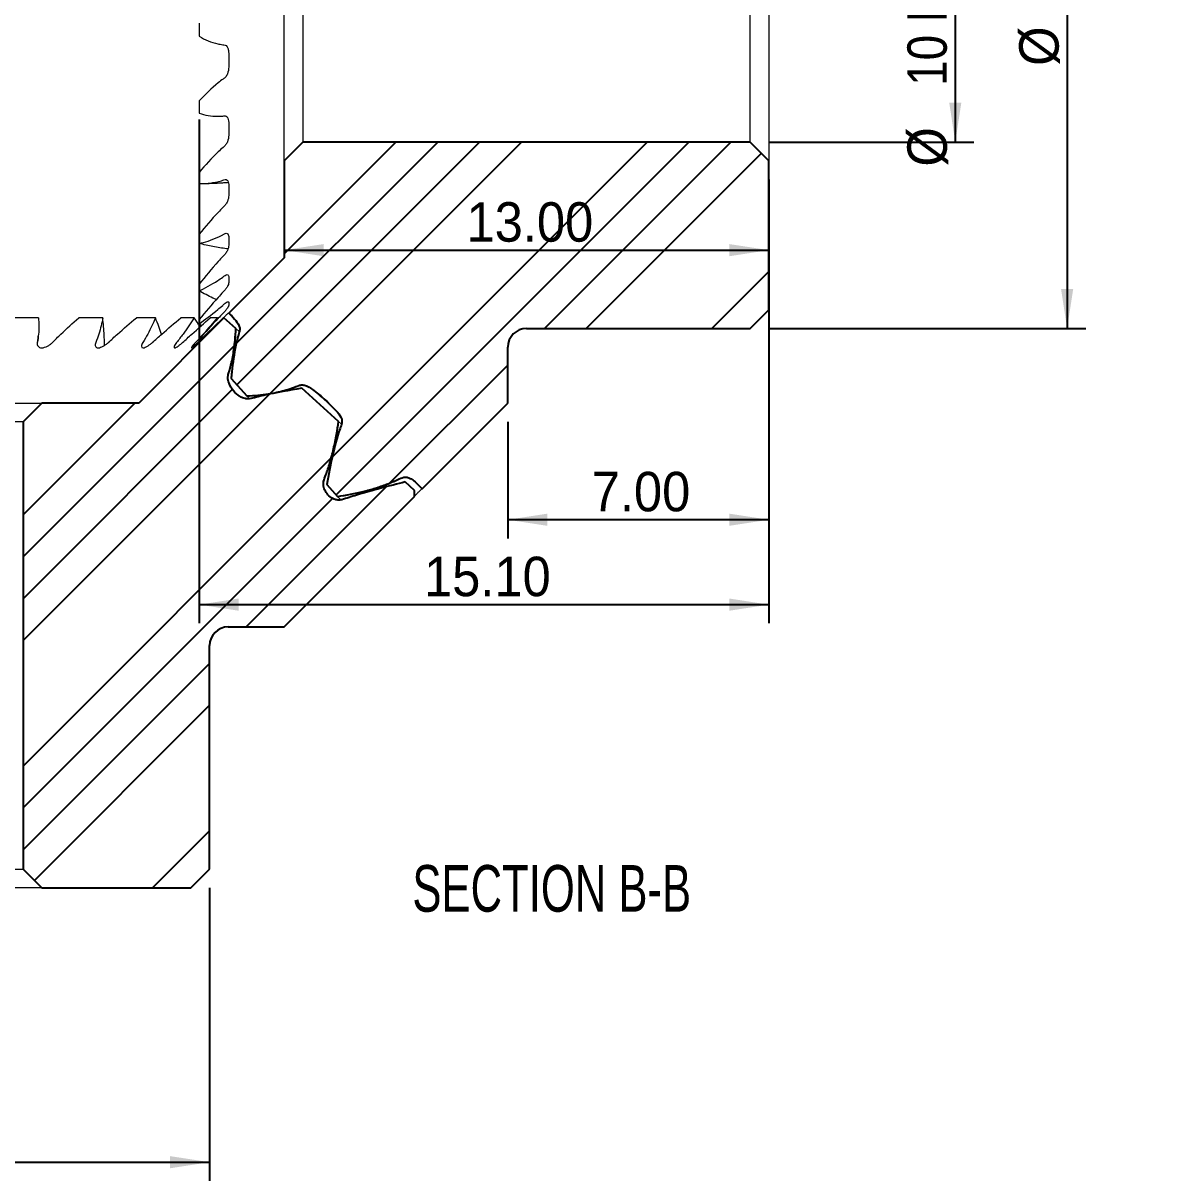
# Model space of a CAD drawing. Header units: millimetres. Extents: x -56 to 182, y 0 to 146.
# Drawn here: x 20.18 to 26.26, y 9.87 to 16.08 of the extents above; entities that cross this region are included whole.
import ezdxf

# ---------------------------------------------------------------- set-up
doc = ezdxf.new("R2010")
doc.units = ezdxf.units.MM
doc.layers.add('DRAWING', color=7, linetype='Continuous')
doc.layers.add('SLD-0', color=7, linetype='Continuous')
doc.styles.add('SLDTEXTSTYLE0', font='TXT', dxfattribs={"width": 0.7})
doc.styles.add('SLDTEXTSTYLE1', font='TXT', dxfattribs={"width": 0.96})
doc.styles.add('SLDTEXTSTYLE7', font='TXT', dxfattribs={"width": 0.868})
doc.dimstyles.new('SLDDIMSTYLE0', dxfattribs={"dimtxt": 0.211667, "dimasz": 0.3302, "dimexe": 0, "dimexo": 0.0625, "dimgap": 0.052917, "dimtad": 1, "dimlfac": 0.5, "dimrnd": 1e-09, "dimzin": 4, "dimdsep": 46, "dimtxsty": 'SLDTEXTSTYLE0', "dimblk1": 'NONE', "dimblk2": 'NONE', "dimsah": 1, "dimcen": 0.09, "dimadec": 0, "dimazin": 1, "dimtfac": 1, "dimtdec": 3, "dimtofl": 0, "dimtmove": 0, "dimatfit": 3, "dimldrblk": 'NONE', "dimfxl": 0, "dimfrac": 2, "dimtolj": 1, "dimtzin": 12, "dimarcsym": 0})
doc.dimstyles.new('SLDDIMSTYLE2', dxfattribs={"dimtxt": 0.211667, "dimasz": 0.3302, "dimexe": 0, "dimexo": 0.0625, "dimgap": 0.052917, "dimtad": 1, "dimdec": 0, "dimlfac": 0.5, "dimrnd": 1e-09, "dimzin": 12, "dimdsep": 46, "dimtxsty": 'SLDTEXTSTYLE0', "dimblk1": 'NONE', "dimblk2": 'NONE', "dimsah": 1, "dimcen": 0.09, "dimadec": 0, "dimazin": 3, "dimtfac": 1, "dimtdec": 3, "dimtofl": 0, "dimtmove": 0, "dimatfit": 3, "dimldrblk": 'NONE', "dimfxl": 0, "dimfrac": 2, "dimtolj": 1, "dimtzin": 12, "dimarcsym": 0})
doc.dimstyles.new('SLDDIMSTYLE3', dxfattribs={"dimtxt": 0.211667, "dimasz": 0.3302, "dimexe": 0, "dimexo": 0.0625, "dimgap": 0.052917, "dimtad": 1, "dimlfac": 0.5, "dimrnd": 1e-09, "dimzin": 0, "dimdsep": 46, "dimtxsty": 'SLDTEXTSTYLE0', "dimblk1": 'NONE', "dimblk2": 'NONE', "dimsah": 1, "dimcen": 0.09, "dimadec": 0, "dimazin": 0, "dimtfac": 1, "dimtdec": 3, "dimtofl": 0, "dimtmove": 0, "dimatfit": 3, "dimldrblk": 'NONE', "dimfxl": 0, "dimfrac": 2, "dimtolj": 1, "dimtzin": 12, "dimarcsym": 0})
doc.dimstyles.new('SLDDIMSTYLE4', dxfattribs={"dimtxt": 0.211667, "dimasz": 0.3302, "dimexe": 0, "dimexo": 0.0625, "dimgap": 0.052917, "dimtad": 1, "dimlfac": 0.5, "dimrnd": 1e-09, "dimzin": 12, "dimdsep": 46, "dimtxsty": 'SLDTEXTSTYLE0', "dimblk1": 'NONE', "dimblk2": 'NONE', "dimsah": 1, "dimcen": 0.09, "dimadec": 0, "dimazin": 3, "dimtfac": 1, "dimtdec": 3, "dimtofl": 0, "dimtmove": 0, "dimatfit": 3, "dimldrblk": 'NONE', "dimfxl": 0, "dimfrac": 2, "dimtolj": 1, "dimtzin": 12, "dimarcsym": 0})

# ---------------------------------------------------------------- blocks, each defined once
blk = doc.blocks.new('_D_5')
at = {"layer": 'DRAWING'}
for p, q in [((24.1784, 18.4429), (25.8784, 18.4429)), ((25.7784, 18.4429), (25.7784, 14.4429)), ((24.1784, 14.4429), (25.8784, 14.4429))]:
    blk.add_line(p, q, dxfattribs=at)
for points in [[(25.7784, 18.4429), (25.7459, 18.2313), (25.811, 18.2313)], [(25.7784, 14.4429), (25.811, 14.6546), (25.7459, 14.6546)]]:
    blk.add_solid(points, dxfattribs=at)
at = {"layer": 'DRAWING', "char_height": 0.21167, "attachment_point": 1, "rotation": 90, "style": 'SLDTEXTSTYLE1'}
for s, insert in [('20.00', (25.5214, 16.2848)), ('%%c', (25.5214, 15.8516))]:
    blk.add_mtext(s, dxfattribs=dict(at, insert=insert))
blk = doc.blocks.new('_None')
blk = doc.blocks.new('_D_6')
at = {"layer": 'DRAWING'}
for p, q in [((24.1784, 17.4429), (25.2784, 17.4429)), ((25.1784, 17.4429), (25.1784, 15.4429)), ((24.1784, 15.4429), (25.2784, 15.4429))]:
    blk.add_line(p, q, dxfattribs=at)
for points in [[(25.1784, 17.4429), (25.1459, 17.2313), (25.211, 17.2313)], [(25.1784, 15.4429), (25.211, 15.6546), (25.1459, 15.6546)]]:
    blk.add_solid(points, dxfattribs=at)
at = {"layer": 'DRAWING', "attachment_point": 1, "rotation": 90}
for s, insert, char_height, style in [('10 H6 [di Bore]', (24.9214, 15.7444), 0.211667, 'SLDTEXTSTYLE7'), ('%%c', (24.9214, 15.3113), 0.21167, 'SLDTEXTSTYLE1')]:
    blk.add_mtext(s, dxfattribs=dict(at, insert=insert, char_height=char_height, style=style))
blk = doc.blocks.new('_D_11')
at = {"layer": 'DRAWING'}
for p, q in [((24.1784, 14.4429), (24.1784, 13.3174)), ((22.7784, 13.9429), (22.7784, 13.3174)), ((24.1784, 13.4174), (22.7784, 13.4174))]:
    blk.add_line(p, q, dxfattribs=at)
for points in [[(22.7784, 13.4174), (22.9901, 13.3849), (22.9901, 13.45)], [(24.1784, 13.4174), (23.9668, 13.45), (23.9668, 13.3849)]]:
    blk.add_solid(points, dxfattribs=at)
at = {"layer": 'DRAWING', "insert": (23.2282, 13.6744), "char_height": 0.21167, "attachment_point": 1, "style": 'SLDTEXTSTYLE1'}
blk.add_mtext('7.00', dxfattribs=at)
blk = doc.blocks.new('_D_12')
at = {"layer": 'DRAWING'}
for p, q in [((21.1222, 15.5634), (21.1222, 12.8622)), ((24.1784, 15.2429), (24.1784, 12.8622)), ((21.1222, 12.9622), (24.1784, 12.9622))]:
    blk.add_line(p, q, dxfattribs=at)
for points in [[(21.1222, 12.9622), (21.3339, 12.9296), (21.3339, 12.9948)], [(24.1784, 12.9622), (23.9668, 12.9948), (23.9668, 12.9296)]]:
    blk.add_solid(points, dxfattribs=at)
at = {"layer": 'DRAWING', "insert": (22.3285, 13.2192), "char_height": 0.21167, "attachment_point": 1, "style": 'SLDTEXTSTYLE1'}
blk.add_mtext('15.10', dxfattribs=at)
blk = doc.blocks.new('_D_13')
at = {"layer": 'DRAWING'}
blk.add_line((21.5784, 14.8633), (24.1784, 14.8633), dxfattribs=at)
for points in [[(21.5784, 14.8633), (21.7901, 14.8307), (21.7901, 14.8958)], [(24.1784, 14.8633), (23.9668, 14.8958), (23.9668, 14.8307)]]:
    blk.add_solid(points, dxfattribs=at)
at = {"layer": 'DRAWING', "insert": (22.5566, 15.1203), "char_height": 0.21167, "attachment_point": 1, "style": 'SLDTEXTSTYLE1'}
blk.add_mtext('13.00', dxfattribs=at)
blk = doc.blocks.new('_D_15')
at = {"layer": 'DRAWING'}
for p, q in [((17.1784, 11.4429), (17.1784, 9.8721)), ((21.1784, 11.4429), (21.1784, 9.8721)), ((17.1784, 9.9721), (21.1784, 9.9721))]:
    blk.add_line(p, q, dxfattribs=at)
for points in [[(17.1784, 9.9721), (17.3901, 9.9395), (17.3901, 10.0046)], [(21.1784, 9.9721), (20.9668, 10.0046), (20.9668, 9.9395)]]:
    blk.add_solid(points, dxfattribs=at)
at = {"layer": 'DRAWING', "char_height": 0.21167, "attachment_point": 1, "style": 'SLDTEXTSTYLE1'}
for s, insert in [('%%c', (18.5871, 10.2291)), ('20.00', (19.0203, 10.2291))]:
    blk.add_mtext(s, dxfattribs=dict(at, insert=insert))

msp = doc.modelspace()

# ---------------------------------------------------------------- hatches: boundary and pattern name
at = {"layer": 'DRAWING'}
h = msp.add_hatch(dxfattribs=at)
h.set_pattern_fill('ANSI34', color=256, scale=0.05, style=0)
edge = h.paths.add_edge_path(flags=0)
edge.add_arc((22.8784, 14.3429), 0.1, 90, 180, ccw=False)
edge.add_line((22.8784, 14.4429), (24.0784, 14.4429))
edge.add_line((24.0784, 14.4429), (24.1784, 14.5429))
edge.add_line((24.1784, 14.5429), (24.1784, 15.3429))
edge.add_line((24.1784, 15.3429), (24.0784, 15.4429))
edge.add_line((24.0784, 15.4429), (21.6784, 15.4429))
edge.add_line((21.6784, 15.4429), (21.5784, 15.3429))
edge.add_line((21.5784, 15.3429), (21.5784, 14.8228))
edge.add_line((21.5784, 14.8228), (21.2817, 14.5261))
edge.add_spline(control_points=[(21.2817, 14.5261), (21.2921, 14.5158), (21.3023, 14.5052), (21.3118, 14.494), (21.321, 14.4831), (21.3302, 14.4717), (21.3361, 14.4586), (21.3385, 14.4532), (21.3401, 14.4472), (21.3403, 14.4413), (21.3406, 14.4354), (21.3394, 14.4295), (21.3379, 14.4239), (21.3347, 14.4125), (21.3311, 14.4012), (21.3282, 14.3898), (21.322, 14.3658), (21.3169, 14.3415), (21.3126, 14.3171), (21.3043, 14.2702), (21.2987, 14.2229), (21.2944, 14.1756)], knot_values=[0.00005, 0.00005, 0.00005, 0.00005, 0.00027, 0.00027, 0.00027, 0.000486, 0.000486, 0.000486, 0.000575, 0.000575, 0.000575, 0.000663, 0.000663, 0.000663, 0.000839, 0.000839, 0.000839, 0.001207, 0.001207, 0.001207, 0.001914, 0.001914, 0.001914, 0.001914], weights=[1, 1, 1, 1, 1, 1, 1, 1, 1, 1, 1, 1, 1, 1, 1, 1, 1, 1, 1, 1, 1, 1], degree=3, periodic=0)
edge.add_line((21.2944, 14.1756), (21.3785, 14.0823))
edge.add_spline(control_points=[(21.3785, 14.0823), (21.4177, 14.0834), (21.4569, 14.0868), (21.4956, 14.0929), (21.5101, 14.0952), (21.5245, 14.0978), (21.5389, 14.1009), (21.5523, 14.1037), (21.5657, 14.107), (21.579, 14.1106), (21.5922, 14.1142), (21.6054, 14.1182), (21.6184, 14.1227), (21.6314, 14.1271), (21.6441, 14.1326), (21.6571, 14.137), (21.6627, 14.1389), (21.6686, 14.1403), (21.6745, 14.1405), (21.6805, 14.1407), (21.6865, 14.1397), (21.6921, 14.1378), (21.7016, 14.1347), (21.7104, 14.1297), (21.7188, 14.1242), (21.7706, 14.0902), (21.8153, 14.046), (21.8581, 14.0012), (21.8676, 13.9913), (21.877, 13.9807), (21.8832, 13.9684), (21.8857, 13.9634), (21.8876, 13.958), (21.8883, 13.9524), (21.889, 13.9469), (21.8886, 13.9412), (21.8875, 13.9357), (21.8856, 13.9259), (21.8818, 13.9166), (21.8786, 13.9071), (21.8454, 13.8097), (21.8248, 13.708), (21.8075, 13.6065)], knot_values=[0.000077, 0.000077, 0.000077, 0.000077, 0.000665, 0.000665, 0.000665, 0.000884, 0.000884, 0.000884, 0.00109, 0.00109, 0.00109, 0.001296, 0.001296, 0.001296, 0.001501, 0.001501, 0.001501, 0.001591, 0.001591, 0.001591, 0.001681, 0.001681, 0.001681, 0.001831, 0.001831, 0.001831, 0.002772, 0.002772, 0.002772, 0.002981, 0.002981, 0.002981, 0.003066, 0.003066, 0.003066, 0.00315, 0.00315, 0.00315, 0.0033, 0.0033, 0.0033, 0.004856, 0.004856, 0.004856, 0.004856], weights=[1, 1, 1, 1, 1, 1, 1, 1, 1, 1, 1, 1, 1, 1, 1, 1, 1, 1, 1, 1, 1, 1, 1, 1, 1, 1, 1, 1, 1, 1, 1, 1, 1, 1, 1, 1, 1, 1, 1, 1, 1, 1, 1], degree=3, periodic=0)
edge.add_line((21.8075, 13.6065), (21.865, 13.5427))
edge.add_spline(control_points=[(21.865, 13.5427), (21.9118, 13.549), (21.9583, 13.5577), (22.0041, 13.5691), (22.0251, 13.5744), (22.046, 13.5802), (22.0667, 13.5866), (22.0771, 13.5899), (22.0874, 13.5932), (22.0976, 13.5968), (22.1181, 13.6038), (22.1384, 13.6115), (22.1584, 13.6199), (22.1788, 13.6284), (22.198, 13.6405), (22.2196, 13.645), (22.2256, 13.6462), (22.2319, 13.6465), (22.2378, 13.6453), (22.2437, 13.6442), (22.2494, 13.6419), (22.2547, 13.6391), (22.2618, 13.6353), (22.2684, 13.6305), (22.2746, 13.6254), (22.2904, 13.6126), (22.3044, 13.5977), (22.319, 13.5835)], knot_values=[0.000039, 0.000039, 0.000039, 0.000039, 0.000747, 0.000747, 0.000747, 0.001072, 0.001072, 0.001072, 0.001234, 0.001234, 0.001234, 0.001559, 0.001559, 0.001559, 0.001889, 0.001889, 0.001889, 0.00198, 0.00198, 0.00198, 0.002069, 0.002069, 0.002069, 0.002188, 0.002188, 0.002188, 0.002489, 0.002489, 0.002489, 0.002489], weights=[1, 1, 1, 1, 1, 1, 1, 1, 1, 1, 1, 1, 1, 1, 1, 1, 1, 1, 1, 1, 1, 1, 1, 1, 1, 1, 1, 1], degree=3, periodic=0)
edge.add_line((22.319, 13.5835), (22.7784, 14.0429))
edge.add_line((22.7784, 14.0429), (22.7784, 14.3429))
h = msp.add_hatch(dxfattribs=at)
h.set_pattern_fill('ANSI34', color=256, scale=0.05, style=0)
edge = h.paths.add_edge_path(flags=0)
edge.add_line((20.1784, 13.9429), (20.1784, 11.5429))
edge.add_line((20.1784, 11.5429), (20.2784, 11.4429))
edge.add_line((20.2784, 11.4429), (21.0784, 11.4429))
edge.add_line((21.0784, 11.4429), (21.1784, 11.5429))
edge.add_line((21.1784, 11.5429), (21.1784, 12.7429))
edge.add_arc((21.2784, 12.7429), 0.1, 90, 180, ccw=False)
edge.add_line((21.2784, 12.8429), (21.5784, 12.8429))
edge.add_line((21.5784, 12.8429), (22.2784, 13.5429))
edge.add_line((22.2784, 13.5429), (22.2784, 13.5747))
edge.add_line((22.2784, 13.5747), (22.2279, 13.6204))
edge.add_spline(control_points=[(22.2279, 13.6204), (22.1405, 13.598), (22.0532, 13.5753), (21.9667, 13.5496), (21.9402, 13.5416), (21.9141, 13.5319), (21.8873, 13.525), (21.8806, 13.5232), (21.8735, 13.5223), (21.8666, 13.5228), (21.8597, 13.5234), (21.8529, 13.5252), (21.8465, 13.5279), (21.8363, 13.5321), (21.8268, 13.5385), (21.8187, 13.5461), (21.8113, 13.5531), (21.805, 13.5613), (21.8001, 13.5702), (21.7953, 13.5789), (21.7916, 13.5885), (21.7899, 13.5982), (21.7885, 13.606), (21.7884, 13.6142), (21.79, 13.6219), (21.7925, 13.6342), (21.7979, 13.6457), (21.8022, 13.6576), (21.8099, 13.6788), (21.8169, 13.7002), (21.8234, 13.7218), (21.8271, 13.7344), (21.8307, 13.7471), (21.8341, 13.7598), (21.8374, 13.7725), (21.8406, 13.7853), (21.8436, 13.7981), (21.8496, 13.8237), (21.8549, 13.8495), (21.8595, 13.8754), (21.8635, 13.8982), (21.8671, 13.9211), (21.8701, 13.9441)], knot_values=[0.00003, 0.00003, 0.00003, 0.00003, 0.001383, 0.001383, 0.001383, 0.001798, 0.001798, 0.001798, 0.001903, 0.001903, 0.001903, 0.002007, 0.002007, 0.002007, 0.002176, 0.002176, 0.002176, 0.00233, 0.00233, 0.00233, 0.002481, 0.002481, 0.002481, 0.0026, 0.0026, 0.0026, 0.002789, 0.002789, 0.002789, 0.003128, 0.003128, 0.003128, 0.003325, 0.003325, 0.003325, 0.003523, 0.003523, 0.003523, 0.003918, 0.003918, 0.003918, 0.004266, 0.004266, 0.004266, 0.004266], weights=[1, 1, 1, 1, 1, 1, 1, 1, 1, 1, 1, 1, 1, 1, 1, 1, 1, 1, 1, 1, 1, 1, 1, 1, 1, 1, 1, 1, 1, 1, 1, 1, 1, 1, 1, 1, 1, 1, 1, 1, 1, 1, 1], degree=3, periodic=0)
edge.add_line((21.8701, 13.9441), (21.6727, 14.1228))
edge.add_spline(control_points=[(21.6727, 14.1228), (21.6047, 14.1114), (21.5367, 14.0995), (21.4695, 14.0846), (21.4426, 14.0786), (21.4166, 14.0686), (21.3892, 14.0656), (21.3824, 14.0649), (21.3753, 14.0657), (21.3686, 14.0674), (21.3592, 14.0698), (21.3502, 14.0738), (21.3418, 14.0786), (21.3283, 14.0863), (21.3159, 14.0964), (21.306, 14.1084), (21.296, 14.1206), (21.288, 14.1348), (21.2827, 14.1497), (21.2794, 14.1589), (21.2769, 14.1686), (21.2766, 14.1784), (21.2764, 14.1863), (21.2783, 14.1942), (21.2807, 14.2018), (21.2869, 14.2217), (21.2922, 14.2419), (21.2967, 14.2622), (21.2996, 14.275), (21.3021, 14.2879), (21.3044, 14.3009), (21.3067, 14.3138), (21.3087, 14.3269), (21.3105, 14.3399), (21.3123, 14.3529), (21.3138, 14.366), (21.3151, 14.3791), (21.3171, 14.4001), (21.3186, 14.4212), (21.3195, 14.4423)], knot_values=[0.000058, 0.000058, 0.000058, 0.000058, 0.001092, 0.001092, 0.001092, 0.001504, 0.001504, 0.001504, 0.001609, 0.001609, 0.001609, 0.001755, 0.001755, 0.001755, 0.001991, 0.001991, 0.001991, 0.002232, 0.002232, 0.002232, 0.002379, 0.002379, 0.002379, 0.002499, 0.002499, 0.002499, 0.002813, 0.002813, 0.002813, 0.003011, 0.003011, 0.003011, 0.003209, 0.003209, 0.003209, 0.003407, 0.003407, 0.003407, 0.003725, 0.003725, 0.003725, 0.003725], weights=[1, 1, 1, 1, 1, 1, 1, 1, 1, 1, 1, 1, 1, 1, 1, 1, 1, 1, 1, 1, 1, 1, 1, 1, 1, 1, 1, 1, 1, 1, 1, 1, 1, 1, 1, 1, 1, 1, 1, 1], degree=3, periodic=0)
edge.add_line((21.3195, 14.4423), (21.2557, 14.5001))
edge.add_line((21.2557, 14.5001), (20.7985, 14.0429))
edge.add_line((20.7985, 14.0429), (20.2784, 14.0429))
edge.add_line((20.2784, 14.0429), (20.1784, 13.9429))

# ---------------------------------------------------------------- linework, layer by layer
for p, q in [((21.6784, 15.4429), (21.5784, 15.3429)), ((24.0784, 15.4429), (21.6784, 15.4429)), ((24.1784, 15.3429), (24.0784, 15.4429)), ((21.5784, 15.3429), (21.5784, 14.8228)), ((24.1784, 14.5429), (24.1784, 15.3429)), ((21.5784, 14.8228), (21.2817, 14.5261)), ((24.0784, 14.4429), (24.1784, 14.5429)), ((21.2557, 14.5001), (20.7985, 14.0429)), ((21.3195, 14.4423), (21.2557, 14.5001)), ((22.8784, 14.4429), (24.0784, 14.4429)), ((22.7784, 14.0429), (22.7784, 14.3429)), ((21.2944, 14.1756), (21.3785, 14.0823)), ((21.8701, 13.9441), (21.6727, 14.1228)), ((20.2784, 14.0429), (20.1784, 13.9429)), ((20.7985, 14.0429), (20.2784, 14.0429)), ((22.319, 13.5835), (22.7784, 14.0429)), ((20.1784, 13.9429), (20.1784, 11.5429)), ((21.8075, 13.6065), (21.865, 13.5427)), ((22.2784, 13.5747), (22.2279, 13.6204)), ((21.5784, 12.8429), (22.2784, 13.5429)), ((22.2784, 13.5429), (22.2784, 13.5747)), ((21.2784, 12.8429), (21.5784, 12.8429)), ((21.1784, 11.5429), (21.1784, 12.7429)), ((20.1784, 11.5429), (20.2784, 11.4429)), ((21.0784, 11.4429), (21.1784, 11.5429)), ((20.2784, 11.4429), (21.0784, 11.4429))]:
    msp.add_line(p, q, dxfattribs=at)
for centre in [(22.8784, 14.3429), (21.2784, 12.7429)]:
    msp.add_arc(centre, 0.1, 90, 180, dxfattribs=at)
for points, knots in [([(21.2817, 14.5261), (21.2921, 14.5158), (21.3023, 14.5052), (21.3118, 14.494), (21.321, 14.4831), (21.3302, 14.4717), (21.3361, 14.4586), (21.3385, 14.4532), (21.3401, 14.4472), (21.3403, 14.4413), (21.3406, 14.4354), (21.3394, 14.4295), (21.3379, 14.4239), (21.3347, 14.4125), (21.3311, 14.4012), (21.3282, 14.3898), (21.322, 14.3658), (21.3169, 14.3415), (21.3126, 14.3171), (21.3043, 14.2702), (21.2987, 14.2229), (21.2944, 14.1756)], [0.000050415, 0.000050415, 0.000050415, 0.000050415, 0.000270136, 0.000270136, 0.000270136, 0.000485903, 0.000485903, 0.000485903, 0.000575274, 0.000575274, 0.000575274, 0.000663098, 0.000663098, 0.000663098, 0.000838724, 0.000838724, 0.000838724, 0.001206961, 0.001206961, 0.001206961, 0.001913945, 0.001913945, 0.001913945, 0.001913945]), ([(21.6727, 14.1228), (21.6047, 14.1114), (21.5367, 14.0995), (21.4695, 14.0846), (21.4426, 14.0786), (21.4166, 14.0686), (21.3892, 14.0656), (21.3824, 14.0649), (21.3753, 14.0657), (21.3686, 14.0674), (21.3592, 14.0698), (21.3502, 14.0738), (21.3418, 14.0786), (21.3283, 14.0863), (21.3159, 14.0964), (21.306, 14.1084), (21.296, 14.1206), (21.288, 14.1348), (21.2827, 14.1497), (21.2794, 14.1589), (21.2769, 14.1686), (21.2766, 14.1784), (21.2764, 14.1863), (21.2783, 14.1942), (21.2807, 14.2018), (21.2869, 14.2217), (21.2922, 14.2419), (21.2967, 14.2622), (21.2996, 14.275), (21.3021, 14.2879), (21.3044, 14.3009), (21.3067, 14.3138), (21.3087, 14.3269), (21.3105, 14.3399), (21.3123, 14.3529), (21.3138, 14.366), (21.3151, 14.3791), (21.3171, 14.4001), (21.3186, 14.4212), (21.3195, 14.4423)], [0.000058367, 0.000058367, 0.000058367, 0.000058367, 0.001092222, 0.001092222, 0.001092222, 0.001504113, 0.001504113, 0.001504113, 0.001608815, 0.001608815, 0.001608815, 0.001755185, 0.001755185, 0.001755185, 0.001991236, 0.001991236, 0.001991236, 0.002231628, 0.002231628, 0.002231628, 0.002379499, 0.002379499, 0.002379499, 0.002499399, 0.002499399, 0.002499399, 0.002813004, 0.002813004, 0.002813004, 0.003010875, 0.003010875, 0.003010875, 0.003208732, 0.003208732, 0.003208732, 0.00340658, 0.00340658, 0.00340658, 0.003724599, 0.003724599, 0.003724599, 0.003724599]), ([(21.3785, 14.0823), (21.4177, 14.0834), (21.4569, 14.0868), (21.4956, 14.0929), (21.5101, 14.0952), (21.5245, 14.0978), (21.5389, 14.1009), (21.5523, 14.1037), (21.5657, 14.107), (21.579, 14.1106), (21.5922, 14.1142), (21.6054, 14.1182), (21.6184, 14.1227), (21.6314, 14.1271), (21.6441, 14.1326), (21.6571, 14.137), (21.6627, 14.1389), (21.6686, 14.1403), (21.6745, 14.1405), (21.6805, 14.1407), (21.6865, 14.1397), (21.6921, 14.1378), (21.7016, 14.1347), (21.7104, 14.1297), (21.7188, 14.1242), (21.7706, 14.0902), (21.8153, 14.046), (21.8581, 14.0012), (21.8676, 13.9913), (21.877, 13.9807), (21.8832, 13.9684), (21.8857, 13.9634), (21.8876, 13.958), (21.8883, 13.9524), (21.889, 13.9469), (21.8886, 13.9412), (21.8875, 13.9357), (21.8856, 13.9259), (21.8818, 13.9166), (21.8786, 13.9071), (21.8454, 13.8097), (21.8248, 13.708), (21.8075, 13.6065)], [0.000076713, 0.000076713, 0.000076713, 0.000076713, 0.000664658, 0.000664658, 0.000664658, 0.000883975, 0.000883975, 0.000883975, 0.0010898, 0.0010898, 0.0010898, 0.001295658, 0.001295658, 0.001295658, 0.001501485, 0.001501485, 0.001501485, 0.001590806, 0.001590806, 0.001590806, 0.001680659, 0.001680659, 0.001680659, 0.001831379, 0.001831379, 0.001831379, 0.002771664, 0.002771664, 0.002771664, 0.002981157, 0.002981157, 0.002981157, 0.003066047, 0.003066047, 0.003066047, 0.003150243, 0.003150243, 0.003150243, 0.003300402, 0.003300402, 0.003300402, 0.004855531, 0.004855531, 0.004855531, 0.004855531]), ([(22.2279, 13.6204), (22.1405, 13.598), (22.0532, 13.5753), (21.9667, 13.5496), (21.9402, 13.5416), (21.9141, 13.5319), (21.8873, 13.525), (21.8806, 13.5232), (21.8735, 13.5223), (21.8666, 13.5228), (21.8597, 13.5234), (21.8529, 13.5252), (21.8465, 13.5279), (21.8363, 13.5321), (21.8268, 13.5385), (21.8187, 13.5461), (21.8113, 13.5531), (21.805, 13.5613), (21.8001, 13.5702), (21.7953, 13.5789), (21.7916, 13.5885), (21.7899, 13.5982), (21.7885, 13.606), (21.7884, 13.6142), (21.79, 13.6219), (21.7925, 13.6342), (21.7979, 13.6457), (21.8022, 13.6576), (21.8099, 13.6788), (21.8169, 13.7002), (21.8234, 13.7218), (21.8271, 13.7344), (21.8307, 13.7471), (21.8341, 13.7598), (21.8374, 13.7725), (21.8406, 13.7853), (21.8436, 13.7981), (21.8496, 13.8237), (21.8549, 13.8495), (21.8595, 13.8754), (21.8635, 13.8982), (21.8671, 13.9211), (21.8701, 13.9441)], [0.000029559, 0.000029559, 0.000029559, 0.000029559, 0.001382609, 0.001382609, 0.001382609, 0.001798349, 0.001798349, 0.001798349, 0.001903352, 0.001903352, 0.001903352, 0.002007353, 0.002007353, 0.002007353, 0.002176113, 0.002176113, 0.002176113, 0.002329806, 0.002329806, 0.002329806, 0.002480525, 0.002480525, 0.002480525, 0.002600218, 0.002600218, 0.002600218, 0.002788964, 0.002788964, 0.002788964, 0.003127718, 0.003127718, 0.003127718, 0.003325215, 0.003325215, 0.003325215, 0.003522709, 0.003522709, 0.003522709, 0.003917903, 0.003917903, 0.003917903, 0.004266049, 0.004266049, 0.004266049, 0.004266049]), ([(21.865, 13.5427), (21.9118, 13.549), (21.9583, 13.5577), (22.0041, 13.5691), (22.0251, 13.5744), (22.046, 13.5802), (22.0667, 13.5866), (22.0771, 13.5899), (22.0874, 13.5932), (22.0976, 13.5968), (22.1181, 13.6038), (22.1384, 13.6115), (22.1584, 13.6199), (22.1788, 13.6284), (22.198, 13.6405), (22.2196, 13.645), (22.2256, 13.6462), (22.2319, 13.6465), (22.2378, 13.6453), (22.2437, 13.6442), (22.2494, 13.6419), (22.2547, 13.6391), (22.2618, 13.6353), (22.2684, 13.6305), (22.2746, 13.6254), (22.2904, 13.6126), (22.3044, 13.5977), (22.319, 13.5835)], [0.000039108, 0.000039108, 0.000039108, 0.000039108, 0.000747194, 0.000747194, 0.000747194, 0.001071902, 0.001071902, 0.001071902, 0.001234159, 0.001234159, 0.001234159, 0.001558933, 0.001558933, 0.001558933, 0.001889049, 0.001889049, 0.001889049, 0.001979893, 0.001979893, 0.001979893, 0.002068939, 0.002068939, 0.002068939, 0.00218801, 0.00218801, 0.00218801, 0.002489286, 0.002489286, 0.002489286, 0.002489286])]:
    msp.add_open_spline(points, degree=3, knots=knots, dxfattribs=at)
at = {"layer": 'SLD-0', "color": 7, "linetype": 'Continuous', "lineweight": 18}
for p, q in [((21.5784, 15.3429), (21.5784, 17.5429)), ((24.1784, 17.5429), (24.1784, 15.3429)), ((21.6784, 17.4429), (21.6784, 15.4429)), ((24.0784, 15.4429), (24.0784, 17.4429)), ((21.1222, 16.0806), (21.1222, 16.01)), ((21.1222, 15.6634), (21.1222, 15.5973)), ((21.5784, 15.3429), (21.6784, 15.4429)), ((21.6784, 15.4429), (24.0784, 15.4429)), ((24.0784, 15.4429), (24.1784, 15.3429)), ((21.5784, 14.8228), (21.5784, 15.3429)), ((24.1784, 15.3429), (24.1784, 14.5429)), ((21.1222, 15.2803), (21.1222, 15.2215)), ((21.1222, 14.9481), (21.1222, 14.8991)), ((21.2817, 14.5261), (21.5784, 14.8228)), ((21.1222, 14.6811), (21.1222, 14.6441)), ((24.1784, 14.5429), (24.0784, 14.4429)), ((20.2601, 14.5001), (20.1119, 14.5001)), ((20.6052, 14.5001), (20.4773, 14.5001)), ((20.8879, 14.5001), (20.7859, 14.5001)), ((21.2557, 14.5001), (20.7985, 14.0429)), ((21.0959, 14.5001), (21.0243, 14.5001)), ((21.1222, 14.4912), (21.1222, 14.4678)), ((21.1344, 14.4582), (21.1222, 14.4678)), ((21.2201, 14.5001), (21.1821, 14.5001)), ((21.2235, 14.4964), (21.2201, 14.5001)), ((21.2557, 14.5001), (21.2522, 14.5001)), ((21.3195, 14.4423), (21.2557, 14.5001)), ((21.3382, 14.4253), (21.3195, 14.4423)), ((24.0784, 14.4429), (22.8784, 14.4429)), ((21.1222, 14.3865), (21.1222, 14.3778)), ((21.1236, 14.3764), (21.1222, 14.3778)), ((22.7784, 14.3429), (22.7784, 14.0429)), ((21.3785, 14.0823), (21.2944, 14.1756)), ((21.8701, 13.9441), (21.6727, 14.1228)), ((18.0784, 14.0429), (20.2784, 14.0429)), ((20.1784, 13.9429), (20.2784, 14.0429)), ((20.7985, 14.0429), (20.2784, 14.0429)), ((21.393, 14.0663), (21.3785, 14.0823)), ((22.7784, 14.0429), (22.319, 13.5835)), ((20.1784, 13.9429), (18.1784, 13.9429)), ((20.1784, 13.9429), (20.1784, 11.5429)), ((21.886, 13.9296), (21.8701, 13.9441)), ((21.865, 13.5427), (21.8075, 13.6065)), ((22.2784, 13.5747), (22.2279, 13.6204)), ((21.5784, 12.8429), (22.2784, 13.5429)), ((21.8821, 13.524), (21.865, 13.5427)), ((22.2784, 13.5429), (22.2784, 13.5747)), ((21.2784, 12.8429), (21.5784, 12.8429)), ((21.1784, 11.5429), (21.1784, 12.7429)), ((18.1784, 11.5429), (20.1784, 11.5429)), ((20.2784, 11.4429), (20.1784, 11.5429)), ((21.1784, 11.5429), (21.0784, 11.4429)), ((20.2784, 11.4429), (18.0784, 11.4429)), ((20.2784, 11.4429), (21.0784, 11.4429))]:
    msp.add_line(p, q, dxfattribs=at)
for centre in [(22.8784, 14.3429), (21.2784, 12.7429)]:
    msp.add_arc(centre, 0.1, 90, 180, dxfattribs=at)
for points, knots in [([(21.1222, 16.01), (21.1542, 15.9916), (21.1876, 15.9776), (21.2311, 15.9679), (21.2399, 15.9663), (21.2532, 15.9646), (21.2578, 15.9644), (21.2663, 15.9618), (21.2702, 15.959), (21.2757, 15.9498), (21.2773, 15.9442), (21.2798, 15.9326), (21.2806, 15.9267), (21.2823, 15.9085), (21.2826, 15.8961), (21.2826, 15.8711), (21.2824, 15.8586), (21.2804, 15.8334), (21.2789, 15.8203), (21.272, 15.8018), (21.2686, 15.7961), (21.2604, 15.7874), (21.2558, 15.7841), (21.2423, 15.7742), (21.2334, 15.7673), (21.1893, 15.7315), (21.1553, 15.6988), (21.1222, 15.6634)], [0, 0, 0, 0, 0.25, 0.25, 0.3125, 0.3125, 0.34375, 0.34375, 0.375, 0.375, 0.40625, 0.40625, 0.4375, 0.4375, 0.5, 0.5, 0.5625, 0.5625, 0.625, 0.625, 0.65625, 0.65625, 0.6875, 0.6875, 0.75, 0.75, 1, 1, 1, 1]), ([(21.1222, 15.5973), (21.1542, 15.5868), (21.1876, 15.581), (21.2311, 15.5813), (21.2399, 15.5817), (21.2532, 15.5831), (21.2578, 15.5838), (21.2663, 15.5832), (21.2702, 15.5815), (21.2757, 15.5742), (21.2773, 15.5694), (21.2798, 15.5592), (21.2806, 15.5539), (21.2823, 15.5376), (21.2826, 15.5262), (21.2826, 15.5034), (21.2824, 15.492), (21.2804, 15.4686), (21.2789, 15.4564), (21.272, 15.438), (21.2686, 15.4322), (21.2604, 15.4225), (21.2558, 15.4185), (21.2423, 15.4066), (21.2334, 15.3984), (21.1893, 15.3563), (21.1553, 15.3194), (21.1222, 15.2803)], [0, 0, 0, 0, 0.25, 0.25, 0.3125, 0.3125, 0.34375, 0.34375, 0.375, 0.375, 0.40625, 0.40625, 0.4375, 0.4375, 0.5, 0.5, 0.5625, 0.5625, 0.625, 0.625, 0.65625, 0.65625, 0.6875, 0.6875, 0.75, 0.75, 1, 1, 1, 1]), ([(21.1222, 15.2215), (21.1542, 15.2195), (21.1876, 15.222), (21.2311, 15.2324), (21.2399, 15.2348), (21.2532, 15.2391), (21.2578, 15.2408), (21.2663, 15.2422), (21.2702, 15.2416), (21.2757, 15.2365), (21.2773, 15.2327), (21.2798, 15.2244), (21.2806, 15.22), (21.2823, 15.2062), (21.2826, 15.1965), (21.2826, 15.1768), (21.2824, 15.1669), (21.2804, 15.1464), (21.2789, 15.1356), (21.272, 15.1183), (21.2686, 15.1124), (21.2604, 15.1022), (21.2558, 15.0977), (21.2423, 15.0843), (21.2334, 15.0752), (21.1893, 15.0287), (21.1553, 14.9891), (21.1222, 14.9481)], [0, 0, 0, 0, 0.25, 0.25, 0.3125, 0.3125, 0.34375, 0.34375, 0.375, 0.375, 0.40625, 0.40625, 0.4375, 0.4375, 0.5, 0.5, 0.5625, 0.5625, 0.625, 0.625, 0.65625, 0.65625, 0.6875, 0.6875, 0.75, 0.75, 1, 1, 1, 1]), ([(21.1482, 15.2209), (21.1499, 15.2209), (21.1531, 15.221), (21.1574, 15.2211), (21.1609, 15.2211), (21.1638, 15.2212), (21.167, 15.2213), (21.1713, 15.2214), (21.1764, 15.2215), (21.1818, 15.2217), (21.1873, 15.2219), (21.1933, 15.2221), (21.1994, 15.2223), (21.2084, 15.2227), (21.2202, 15.2233), (21.2348, 15.224), (21.2511, 15.225), (21.2658, 15.226), (21.2756, 15.2268), (21.2789, 15.227)], [0, 0, 0, 0, 0.038247, 0.073288, 0.10007, 0.118958, 0.138075, 0.175278, 0.217718, 0.255221, 0.298032, 0.343409, 0.392652, 0.439869, 0.549645, 0.662898, 0.773836, 0.925041, 1, 1, 1, 1]), ([(21.1222, 14.8991), (21.1542, 14.9057), (21.1876, 14.9165), (21.2311, 14.9364), (21.2399, 14.9407), (21.2532, 14.9477), (21.2578, 14.9502), (21.2663, 14.9537), (21.2702, 14.9542), (21.2757, 14.9515), (21.2773, 14.9489), (21.2798, 14.9429), (21.2806, 14.9395), (21.2823, 14.9289), (21.2826, 14.9212), (21.2826, 14.9055), (21.2824, 14.8976), (21.2804, 14.8808), (21.2789, 14.8719), (21.272, 14.8563), (21.2686, 14.8508), (21.2604, 14.8405), (21.2558, 14.8357), (21.2423, 14.8214), (21.2334, 14.8117), (21.1893, 14.7628), (21.1553, 14.7223), (21.1222, 14.6811)], [0, 0, 0, 0, 0.25, 0.25, 0.3125, 0.3125, 0.34375, 0.34375, 0.375, 0.375, 0.40625, 0.40625, 0.4375, 0.4375, 0.5, 0.5, 0.5625, 0.5625, 0.625, 0.625, 0.65625, 0.65625, 0.6875, 0.6875, 0.75, 0.75, 1, 1, 1, 1]), ([(21.2774, 14.87), (21.2748, 14.8703), (21.2601, 14.8718), (21.2331, 14.8758), (21.1963, 14.8822), (21.1594, 14.8898), (21.1346, 14.896), (21.1222, 14.8991)], [0, 0, 0, 0, 0.0510265, 0.2882435, 0.5255123, 0.762782, 1, 1, 1, 1]), ([(21.1222, 14.6441), (21.1542, 14.659), (21.1876, 14.6776), (21.2311, 14.7062), (21.2399, 14.7122), (21.2532, 14.7216), (21.2578, 14.725), (21.2663, 14.7302), (21.2702, 14.7319), (21.2757, 14.7318), (21.2773, 14.7304), (21.2798, 14.7269), (21.2806, 14.7248), (21.2823, 14.7178), (21.2826, 14.7124), (21.2826, 14.7014), (21.2824, 14.6958), (21.2804, 14.6835), (21.2789, 14.6768), (21.272, 14.6638), (21.2686, 14.6588), (21.2604, 14.6488), (21.2558, 14.6439), (21.2423, 14.6293), (21.2334, 14.6195), (21.1893, 14.5704), (21.1553, 14.5307), (21.1222, 14.4912)], [0, 0, 0, 0, 0.25, 0.25, 0.3125, 0.3125, 0.34375, 0.34375, 0.375, 0.375, 0.40625, 0.40625, 0.4375, 0.4375, 0.5, 0.5, 0.5625, 0.5625, 0.625, 0.625, 0.65625, 0.65625, 0.6875, 0.6875, 0.75, 0.75, 1, 1, 1, 1]), ([(21.2142, 14.5981), (21.2083, 14.6009), (21.19, 14.6092), (21.1594, 14.6245), (21.1346, 14.6376), (21.1222, 14.6441)], [0, 0, 0, 0, 0.1961748, 0.5981311, 1, 1, 1, 1]), ([(21.1222, 14.4678), (21.1542, 14.4903), (21.1876, 14.5159), (21.2311, 14.552), (21.2399, 14.5594), (21.2532, 14.5708), (21.2578, 14.5748), (21.2663, 14.5817), (21.2702, 14.5844), (21.2757, 14.5868), (21.2773, 14.5868), (21.2798, 14.586), (21.2806, 14.5851), (21.2823, 14.582), (21.2826, 14.5792), (21.2826, 14.5734), (21.2824, 14.5704), (21.2804, 14.5631), (21.2789, 14.559), (21.272, 14.549), (21.2686, 14.5448), (21.2604, 14.5356), (21.2558, 14.5308), (21.2423, 14.5165), (21.2334, 14.5071), (21.1893, 14.4598), (21.1553, 14.4227), (21.1222, 14.3865)], [0, 0, 0, 0, 0.25, 0.25, 0.3125, 0.3125, 0.34375, 0.34375, 0.375, 0.375, 0.40625, 0.40625, 0.4375, 0.4375, 0.5, 0.5, 0.5625, 0.5625, 0.625, 0.625, 0.65625, 0.65625, 0.6875, 0.6875, 0.75, 0.75, 1, 1, 1, 1]), ([(20.2601, 14.5001), (20.2632, 14.4718), (20.2637, 14.4428), (20.2596, 14.3982), (20.2572, 14.383), (20.2537, 14.364), (20.2533, 14.3603), (20.2547, 14.3537), (20.2562, 14.3507), (20.2626, 14.3431), (20.2694, 14.3395), (20.2879, 14.3396), (20.2987, 14.3434), (20.3137, 14.3509), (20.3186, 14.3538), (20.3275, 14.3602), (20.3316, 14.364), (20.3502, 14.3828), (20.3652, 14.3978), (20.4117, 14.4423), (20.444, 14.4714), (20.4773, 14.5001)], [0, 0, 0, 0, 0.25, 0.25, 0.375, 0.375, 0.40625, 0.40625, 0.4375, 0.4375, 0.5, 0.5, 0.5625, 0.5625, 0.59375, 0.59375, 0.625, 0.625, 0.75, 0.75, 1, 1, 1, 1]), ([(20.6052, 14.5001), (20.6009, 14.4718), (20.5942, 14.4428), (20.5797, 14.3982), (20.574, 14.383), (20.5662, 14.364), (20.5649, 14.3603), (20.5645, 14.3537), (20.565, 14.3507), (20.5685, 14.3431), (20.5732, 14.3395), (20.5887, 14.3396), (20.5986, 14.3434), (20.6129, 14.3509), (20.6177, 14.3538), (20.6267, 14.3602), (20.631, 14.364), (20.6512, 14.3828), (20.6675, 14.3978), (20.7173, 14.4423), (20.7513, 14.4714), (20.7859, 14.5001)], [0, 0, 0, 0, 0.25, 0.25, 0.375, 0.375, 0.40625, 0.40625, 0.4375, 0.4375, 0.5, 0.5, 0.5625, 0.5625, 0.59375, 0.59375, 0.625, 0.625, 0.75, 0.75, 1, 1, 1, 1]), ([(20.6139, 14.3517), (20.614, 14.3545), (20.6145, 14.3728), (20.6134, 14.4066), (20.6107, 14.4531), (20.607, 14.4844), (20.6052, 14.5001)], [0, 0, 0, 0, 0.059081, 0.372807, 0.6864809, 1, 1, 1, 1]), ([(20.8879, 14.5001), (20.8765, 14.4718), (20.8629, 14.4428), (20.8386, 14.3982), (20.8297, 14.383), (20.8181, 14.364), (20.816, 14.3603), (20.8137, 14.3537), (20.8132, 14.3507), (20.8136, 14.3431), (20.8161, 14.3395), (20.8278, 14.3396), (20.8364, 14.3434), (20.8494, 14.3509), (20.8539, 14.3538), (20.8626, 14.3602), (20.867, 14.364), (20.8879, 14.3828), (20.9047, 14.3978), (20.9556, 14.4423), (20.9899, 14.4714), (21.0243, 14.5001)], [0, 0, 0, 0, 0.25, 0.25, 0.375, 0.375, 0.40625, 0.40625, 0.4375, 0.4375, 0.5, 0.5, 0.5625, 0.5625, 0.59375, 0.59375, 0.625, 0.625, 0.75, 0.75, 1, 1, 1, 1]), ([(20.9212, 14.4122), (20.9164, 14.4259), (20.9063, 14.455), (20.8943, 14.4844), (20.8879, 14.5001)], [0, 0, 0, 0, 0.4679863, 1, 1, 1, 1]), ([(21.0959, 14.5001), (21.0778, 14.4718), (21.0579, 14.4428), (21.0249, 14.3982), (21.0132, 14.383), (20.9983, 14.364), (20.9955, 14.3603), (20.9914, 14.3537), (20.99, 14.3507), (20.9872, 14.3431), (20.9873, 14.3395), (20.9948, 14.3396), (21.0017, 14.3434), (21.0129, 14.3509), (21.0168, 14.3538), (21.0249, 14.3602), (21.0292, 14.364), (21.0499, 14.3828), (21.0665, 14.3978), (21.1162, 14.4423), (21.1492, 14.4714), (21.1821, 14.5001)], [0, 0, 0, 0, 0.25, 0.25, 0.375, 0.375, 0.40625, 0.40625, 0.4375, 0.4375, 0.5, 0.5, 0.5625, 0.5625, 0.59375, 0.59375, 0.625, 0.625, 0.75, 0.75, 1, 1, 1, 1]), ([(21.2201, 14.5001), (21.1962, 14.4718), (21.1708, 14.4428), (21.1305, 14.3982), (21.1166, 14.383), (21.099, 14.364), (21.0956, 14.3603), (21.0899, 14.3537), (21.0875, 14.3507), (21.0818, 14.3431), (21.0795, 14.3395), (21.0825, 14.3396), (21.0873, 14.3434), (21.0962, 14.3509), (21.0994, 14.3538), (21.1065, 14.3602), (21.1104, 14.364), (21.1301, 14.3828), (21.1457, 14.3978), (21.1921, 14.4423), (21.2225, 14.4714), (21.2522, 14.5001)], [0, 0, 0, 0, 0.25, 0.25, 0.375, 0.375, 0.40625, 0.40625, 0.4375, 0.4375, 0.5, 0.5, 0.5625, 0.5625, 0.59375, 0.59375, 0.625, 0.625, 0.75, 0.75, 1, 1, 1, 1]), ([(21.1278, 14.4524), (21.1276, 14.4527), (21.1176, 14.4685), (21.1066, 14.4844), (21.0959, 14.5001)], [0, 0, 0, 0, 0.0169555, 1, 1, 1, 1]), ([(21.1222, 14.3778), (21.1577, 14.4102), (21.1949, 14.4454), (21.2388, 14.4878), (21.2437, 14.4926), (21.2536, 14.5022), (21.2586, 14.5071), (21.2679, 14.516), (21.272, 14.5197), (21.277, 14.5241), (21.2785, 14.5252), (21.2818, 14.5275), (21.2823, 14.5275), (21.2827, 14.5273), (21.2826, 14.527), (21.2817, 14.5261)], [0, 0, 0, 0, 0.5, 0.5, 0.5625, 0.5625, 0.625, 0.625, 0.6875, 0.6875, 0.75, 0.75, 0.875, 0.875, 1, 1, 1, 1]), ([(21.2944, 14.1756), (21.3001, 14.238), (21.3078, 14.3004), (21.3248, 14.3769), (21.3286, 14.3921), (21.3351, 14.4147), (21.3378, 14.4222), (21.3409, 14.4374), (21.3406, 14.4455), (21.3359, 14.4603), (21.3319, 14.4671), (21.3232, 14.48), (21.3185, 14.4861), (21.3035, 14.5039), (21.2927, 14.5152), (21.2817, 14.5261)], [0, 0, 0, 0, 0.5, 0.5, 0.625, 0.625, 0.6875, 0.6875, 0.75, 0.75, 0.8125, 0.8125, 0.875, 0.875, 1, 1, 1, 1]), ([(20.2545, 14.3558), (20.2545, 14.3562), (20.2547, 14.3578), (20.2551, 14.3607), (20.2556, 14.3648), (20.2562, 14.3695), (20.2567, 14.3743), (20.2573, 14.3794), (20.2579, 14.3845), (20.2584, 14.389), (20.2588, 14.3927), (20.2591, 14.3953), (20.2595, 14.3983), (20.2599, 14.4022), (20.2602, 14.4053), (20.2604, 14.407)], [0, 0, 0, 0, 0.024012, 0.094219, 0.182327, 0.286192, 0.377402, 0.461205, 0.558409, 0.667048, 0.726003, 0.77211, 0.821579, 0.900095, 1, 1, 1, 1]), ([(21.3195, 14.4423), (21.3169, 14.3815), (21.3098, 14.3207), (21.2931, 14.2464), (21.2894, 14.2316), (21.2831, 14.2097), (21.2806, 14.2024), (21.2767, 14.1878), (21.2762, 14.18), (21.2789, 14.1574), (21.2845, 14.1429), (21.299, 14.1164), (21.3085, 14.1041), (21.3311, 14.0843), (21.3443, 14.0761), (21.3655, 14.0679), (21.373, 14.0659), (21.3881, 14.065), (21.3958, 14.0665), (21.4327, 14.0764), (21.4625, 14.0832), (21.5522, 14.1022), (21.6124, 14.1127), (21.6727, 14.1228)], [0, 0, 0, 0, 0.25, 0.25, 0.3125, 0.3125, 0.34375, 0.34375, 0.375, 0.375, 0.4375, 0.4375, 0.5, 0.5, 0.5625, 0.5625, 0.59375, 0.59375, 0.625, 0.625, 0.75, 0.75, 1, 1, 1, 1]), ([(21.8075, 13.6065), (21.8208, 13.6846), (21.8362, 13.7623), (21.8628, 13.8576), (21.8685, 13.8766), (21.8777, 13.9049), (21.8812, 13.9142), (21.8873, 13.9331), (21.8897, 13.943), (21.8869, 13.9628), (21.8819, 13.9717), (21.8706, 13.9877), (21.864, 13.9951), (21.8434, 14.0164), (21.8287, 14.0295), (21.7995, 14.0558), (21.7851, 14.0692), (21.7559, 14.0956), (21.7411, 14.1086), (21.7168, 14.1257), (21.7084, 14.131), (21.6903, 14.139), (21.6803, 14.1414), (21.6605, 14.139), (21.6513, 14.1349), (21.6327, 14.1276), (21.6233, 14.1243), (21.538, 14.0959), (21.4582, 14.0846), (21.3785, 14.0823)], [0, 0, 0, 0, 0.25, 0.25, 0.3125, 0.3125, 0.34375, 0.34375, 0.375, 0.375, 0.40625, 0.40625, 0.4375, 0.4375, 0.5, 0.5, 0.5625, 0.5625, 0.625, 0.625, 0.65625, 0.65625, 0.6875, 0.6875, 0.71875, 0.71875, 0.75, 0.75, 1, 1, 1, 1]), ([(21.8701, 13.9441), (21.8609, 13.8742), (21.8471, 13.8049), (21.823, 13.7201), (21.8178, 13.7032), (21.8067, 13.6697), (21.8005, 13.6532), (21.7914, 13.6284), (21.7889, 13.6197), (21.7887, 13.6023), (21.7905, 13.5934), (21.7991, 13.5687), (21.8095, 13.5537), (21.8296, 13.5367), (21.837, 13.532), (21.8531, 13.5249), (21.8619, 13.5227), (21.8794, 13.5226), (21.888, 13.525), (21.9048, 13.5303), (21.9132, 13.5331), (21.9553, 13.5464), (21.9892, 13.5563), (22.0912, 13.5851), (22.1595, 13.6029), (22.2279, 13.6204)], [0, 0, 0, 0, 0.25, 0.25, 0.3125, 0.3125, 0.375, 0.375, 0.40625, 0.40625, 0.4375, 0.4375, 0.5, 0.5, 0.53125, 0.53125, 0.5625, 0.5625, 0.59375, 0.59375, 0.625, 0.625, 0.75, 0.75, 1, 1, 1, 1]), ([(22.319, 13.5835), (22.3042, 13.5979), (22.29, 13.6131), (22.2657, 13.6326), (22.2571, 13.6386), (22.2427, 13.6444), (22.2376, 13.6457), (22.2274, 13.6463), (22.2222, 13.6457), (22.2071, 13.642), (22.1979, 13.6375), (22.1793, 13.6289), (22.17, 13.6248), (22.1417, 13.6129), (22.1226, 13.6055), (22.0261, 13.5717), (21.946, 13.5535), (21.865, 13.5427)], [0, 0, 0, 0, 0.125, 0.125, 0.1875, 0.1875, 0.21875, 0.21875, 0.25, 0.25, 0.3125, 0.3125, 0.375, 0.375, 0.5, 0.5, 1, 1, 1, 1]), ([(22.3185, 13.5839), (22.3183, 13.5837), (22.3177, 13.5832), (22.3161, 13.5817), (22.3136, 13.5794), (22.3102, 13.5762), (22.3056, 13.5718), (22.2998, 13.5661), (22.2906, 13.5571), (22.2834, 13.55), (22.2786, 13.5453), (22.2784, 13.5451)], [0, 0, 0, 0, 0.067887, 0.15973, 0.253811, 0.345928, 0.441526, 0.577489, 0.713829, 0.992163, 1, 1, 1, 1])]:
    msp.add_open_spline(points, degree=3, knots=knots, dxfattribs=at)

# ---------------------------------------------------------------- texts
at = {"layer": 'DRAWING', "insert": (23.014, 11.5655), "char_height": 0.25, "attachment_point": 2, "style": 'SLDTEXTSTYLE0'}
msp.add_mtext('SECTION B-B', dxfattribs=at)

# ---------------------------------------------------------------- dimensions: what is measured, and where the dimension line sits
at = {"layer": 'DRAWING'}
for base, p1, p2, text, dimstyle, picture, middle in [((25.7784, 18.4429), (24.0784, 14.4429), (24.0784, 18.4429), '%%c<>', 'SLDDIMSTYLE0', '_D_5', (25.7784, 16.4429)), ((25.1784, 17.4429), (24.0784, 15.4429), (24.0784, 17.4429), '%%c<> H6 [di Bore]', 'SLDDIMSTYLE2', '_D_6', (25.1784, 16.4429))]:
    dim = msp.add_linear_dim(base=base, p1=p1, p2=p2, angle=90, text=text, dimstyle=dimstyle, dxfattribs=at)
    dim.commit()
    dim.dimension.update_dxf_attribs({"geometry": picture, "text_midpoint": middle, "dimtype": 160})
for base, p1, p2, dimstyle, picture, middle in [((21.1222, 12.9622), (24.1784, 15.3429), (21.1222, 15.6634), 'SLDDIMSTYLE4', '_D_12', (22.6503, 12.9622)), ((21.5784, 14.8633), (24.1784, 14.5429), (21.5784, 14.8228), 'SLDDIMSTYLE0', '_D_13', (22.8784, 14.8633)), ((24.1784, 13.4174), (22.7784, 14.0429), (24.1784, 14.5429), 'SLDDIMSTYLE3', '_D_11', (23.4784, 13.4174))]:
    dim = msp.add_linear_dim(base=base, p1=p1, p2=p2, dimstyle=dimstyle, dxfattribs=at)
    dim.commit()
    dim.dimension.update_dxf_attribs({"geometry": picture, "text_midpoint": middle, "dimtype": 160})
dim = msp.add_linear_dim(base=(17.1784, 9.9721), p1=(21.1784, 11.5429), p2=(17.1784, 11.5429), text='%%c<>', dimstyle='SLDDIMSTYLE0', dxfattribs=at)
dim.commit()
dim.dimension.update_dxf_attribs({"geometry": '_D_15', "text_midpoint": (19.1784, 9.9721), "dimtype": 160})

doc.saveas('drawing.dxf')
